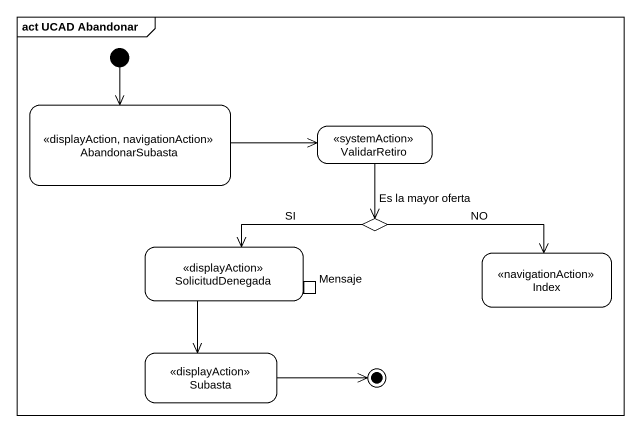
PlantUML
@startuml
mainframe act UCAD Abandonar
hide empty description
state AbandonarSubasta <<displayAction, navigationAction>>
state ValidarRetiro <<systemAction>>
state choice1 <<choice>>
state SolicitudDenegada <<displayAction>> {
  state Mensaje <<inputPin>>
}
state Index <<navigationAction>>
state Subasta <<displayAction>>
[*] --> AbandonarSubasta
AbandonarSubasta -right-> ValidarRetiro
ValidarRetiro --> choice1 : Es la mayor oferta
choice1 -left-> SolicitudDenegada : SI
choice1 -right-> Index : NO
SolicitudDenegada --> Subasta
Subasta -right-> [*]
@enduml
